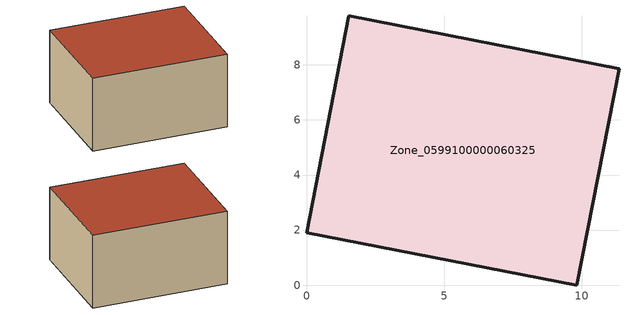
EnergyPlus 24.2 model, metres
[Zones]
Zone_0599100000060325
 floor ground (C_G): 1.53,9.78 11.35,7.86 9.82,0 0,1.91 z0
 wall outside (C_F): 9.82,0 11.35,7.86 1.53,9.78 0,1.91 9.82,0 z0:5.62
 roof outside (C_R): 11.35,7.86 1.53,9.78 0,1.91 9.82,0 z5.62
[BUILDING]
Pand.0599100000060325: North Axis=0; Terrain=City; Loads Convergence Tolerance Value=0.04; Temperature Convergence Tolerance Value=0.4; Solar Distribution=FullExterior; Maximum Number of Warmup Days=25; Minimum Number of Warmup Days=1
[Site:Location]
Rotterdam.The.Hague.AP_ZH_NLD Design_Conditions: Latitude=51.96; Longitude=4.45; Time Zone=1; Elevation=-4.5
[SITE:GROUNDTEMPERATURE:BUILDINGSURFACE]
18, 18, 18, 18, 18, 18, 18, 18, 18, 18, 18, 18
[MATERIAL] Thermal Absorptance=0.9; Solar Absorptance=0.7; Visible Absorptance=0.7
Name | Roughness | Thickness | Conductivity | Density | Specific Heat
G.D.1975-1991 | MediumSmooth | 0.15 | 0.288461 | 540 | 1210
F.D.1975-1991 | Rough | 0.3 | 0.230769 | 1920 | 840
R.D.1975-1991 | MediumRough | 0.2 | 0.153846 | 1500 | 1000
[CONSTRUCTION]
C_G: G.D.1975-1991
C_F: F.D.1975-1991
C_R: R.D.1975-1991
[ZONE]
Zone_0599100000060325: Type=1; Multiplier=1; Ceiling Height=Autocalculate; Volume=Autocalculate; Floor Area=autocalculate; Part of Total Floor Area=Yes
[ZONEINFILTRATION:DESIGNFLOWRATE]
Infil_Zone_0599100000060325: Zone or ZoneList or Space or SpaceList=Zone_0599100000060325; Schedule=AlwaysOn; Design Flow Rate Calculation Method=Flow/Area; Flow Rate per Floor Area=0.0042; Constant Term Coefficient=1; Temperature Term Coefficient=0; Velocity Term Coefficient=0; Velocity Squared Term Coefficient=0
[HVACTEMPLATE:ZONE:IDEALLOADSAIRSYSTEM]
Zone_0599100000060325: Maximum Heating Supply Air Temperature=50; Minimum Cooling Supply Air Temperature=13; Maximum Heating Supply Air Humidity Ratio=0.0156; Minimum Cooling Supply Air Humidity Ratio=0.0077; Heating Limit=NoLimit; Cooling Limit=NoLimit; Dehumidification Control Type=ConstantSensibleHeatRatio; Cooling Sensible Heat Ratio=0.7; Dehumidification Setpoint=60; Humidification Control Type=None; Humidification Setpoint=30; Outdoor Air Method=None; Outdoor Air Flow Rate per Person=0.00944; Outdoor Air Flow Rate per Zone Floor Area=0; Outdoor Air Flow Rate per Zone=0; Demand Controlled Ventilation Type=None; Outdoor Air Economizer Type=NoEconomizer; Heat Recovery Type=None; Sensible Heat Recovery Effectiveness=0.7; Latent Heat Recovery Effectiveness=0.65
[ZONECONTROL:THERMOSTAT]
ThermostatControl_Zone_0599100000060325: Zone or ZoneList=Zone_0599100000060325; Control Type Schedule=DualSetpointControlType; Control 1=Thermostat_Zone_0599100000060325; Temperature Difference Between Cutout And Setpoint=0
[THERMOSTATSETPOINT:DUALSETPOINT]
Thermostat_Zone_0599100000060325: Heating Setpoint Temperature Schedule=HeatingSetpoint_Zone_0599100000060325; Cooling Setpoint Temperature Schedule=CoolingSetpoint_Zone_0599100000060325
[SCHEDULE:COMPACT]
HeatingSetpoint_Zone_0599100000060325: Through: 12/31, For: AllDays, Until: 24:00, 21
CoolingSetpoint_Zone_0599100000060325: Through: 12/31, For: AllDays, Until: 24:00, 24
DualSetpointControlType: Through: 12/31, For: AllDays, Until: 24:00, 4
AlwaysOn: Through: 12/31, For: AllDays, Until: 24:00, 1
